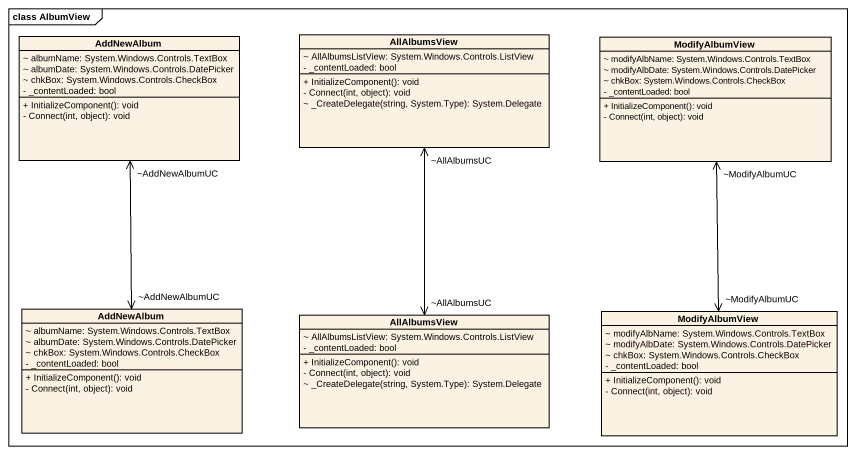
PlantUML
@startuml
mainframe class AlbumView
hide circle
hide empty members
skinparam classAttributeIconSize 0
class AddNewAlbum {
  ~ albumName: System.Windows.Controls.TextBox
  ~ albumDate: System.Windows.Controls.DatePicker
  ~ chkBox: System.Windows.Controls.CheckBox
  - _contentLoaded: bool
  + InitializeComponent(): void
  - Connect(int, object): void
}
class AllAlbumsView {
  ~ AllAlbumsListView: System.Windows.Controls.ListView
  - _contentLoaded: bool
  + InitializeComponent(): void
  - Connect(int, object): void
  ~ _CreateDelegate(string, System.Type): System.Delegate
}
class ModifyAlbumView {
  ~ modifyAlbName: System.Windows.Controls.TextBox
  ~ modifyAlbDate: System.Windows.Controls.DatePicker
  ~ chkBox: System.Windows.Controls.CheckBox
  - _contentLoaded: bool
  + InitializeComponent(): void
  - Connect(int, object): void
}
class "AddNewAlbum" as AddNewAlbum_2 {
  ~ albumName: System.Windows.Controls.TextBox
  ~ albumDate: System.Windows.Controls.DatePicker
  ~ chkBox: System.Windows.Controls.CheckBox
  - _contentLoaded: bool
  + InitializeComponent(): void
  - Connect(int, object): void
}
class "AllAlbumsView" as AllAlbumsView_2 {
  ~ AllAlbumsListView: System.Windows.Controls.ListView
  - _contentLoaded: bool
  + InitializeComponent(): void
  - Connect(int, object): void
  ~ _CreateDelegate(string, System.Type): System.Delegate
}
class "ModifyAlbumView" as ModifyAlbumView_2 {
  ~ modifyAlbName: System.Windows.Controls.TextBox
  ~ modifyAlbDate: System.Windows.Controls.DatePicker
  ~ chkBox: System.Windows.Controls.CheckBox
  - _contentLoaded: bool
  + InitializeComponent(): void
  - Connect(int, object): void
}
AddNewAlbum_2 "~AddNewAlbumUC" <-up-> "~AddNewAlbumUC" AddNewAlbum
AllAlbumsView_2 "~AllAlbumsUC" <-up-> "~AllAlbumsUC" AllAlbumsView
ModifyAlbumView_2 "~ModifyAlbumUC" <-up-> "~ModifyAlbumUC" ModifyAlbumView
@enduml
